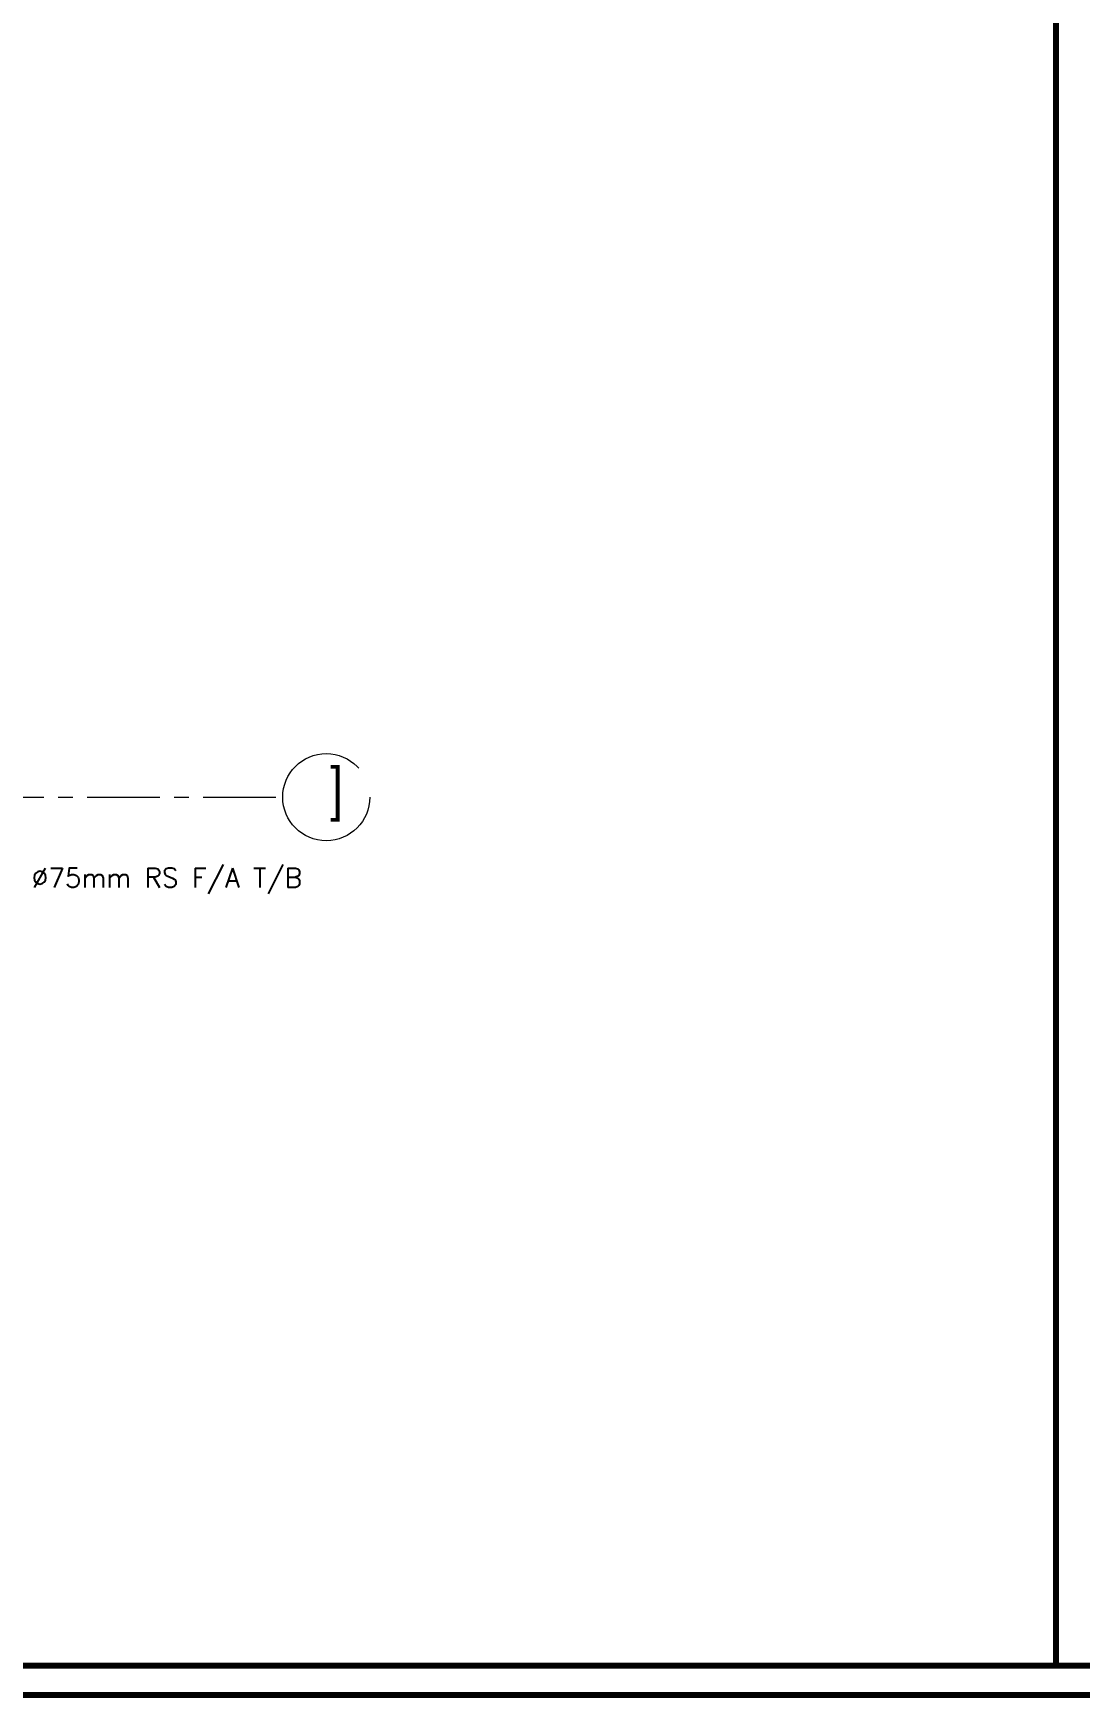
# Model space of a CAD drawing. Extents: x 787 to 1019, y 199 to 803.
# Drawn here: x 908.52 to 919.34, y 733.3 to 750.49 of the extents above; entities that cross this region are included whole.
import ezdxf

# ---------------------------------------------------------------- set-up
doc = ezdxf.new("R2010")
doc.units = 0
doc.header["$MEASUREMENT"] = 0
doc.linetypes.add('CENTERX2', pattern=[4, 2.5, -0.5, 0.5, -0.5])
for name, color, linetype, lineweight in [('axis', 252, 'CENTERX2', 5), ('P-TEXT', 1, 'CONTINUOUS', 25), ('txt in circle', 252, 'CONTINUOUS', 13), ('UG-BORDER', 20, 'CONTINUOUS', 80)]:
    doc.layers.add(name, color=color, linetype=linetype, lineweight=lineweight)
doc.styles.add('ROM', font='romans.shx', dxfattribs={"height": 3})
doc.styles.add('SOSA2', font='SOSA.shx', dxfattribs={"width": 0.8})

msp = doc.modelspace()

# ---------------------------------------------------------------- linework, layer by layer
at = {"layer": 'axis', "color": 0, "ltscale": 0.3}
msp.add_line((907.882, 742.587), (911.103, 742.587), dxfattribs=at)
at = {"layer": 'axis', "color": 0}
msp.add_circle((911.553, 742.587), 0.45, dxfattribs=at)
at = {"layer": 'UG-BORDER'}
for p, q in [((919.098, 733.606), (919.098, 802.999)), ((845.669, 733.606), (935.356, 733.606)), ((845.366, 733.303), (935.659, 733.303))]:
    msp.add_line(p, q, dxfattribs=at)

# ---------------------------------------------------------------- texts
at = {"layer": 'P-TEXT', "color": 41, "style": 'ROM'}
msp.add_text('%%C75mm RS F/A T/B', height=0.2, dxfattribs=at).set_placement((908.508, 741.654))
at = {"layer": 'txt in circle', "color": 0, "ltscale": 0.01, "insert": (911.659, 742.615), "char_height": 0.435, "attachment_point": 5, "style": 'SOSA2'}
msp.add_mtext(']', dxfattribs=at)

doc.saveas('drawing.dxf')
